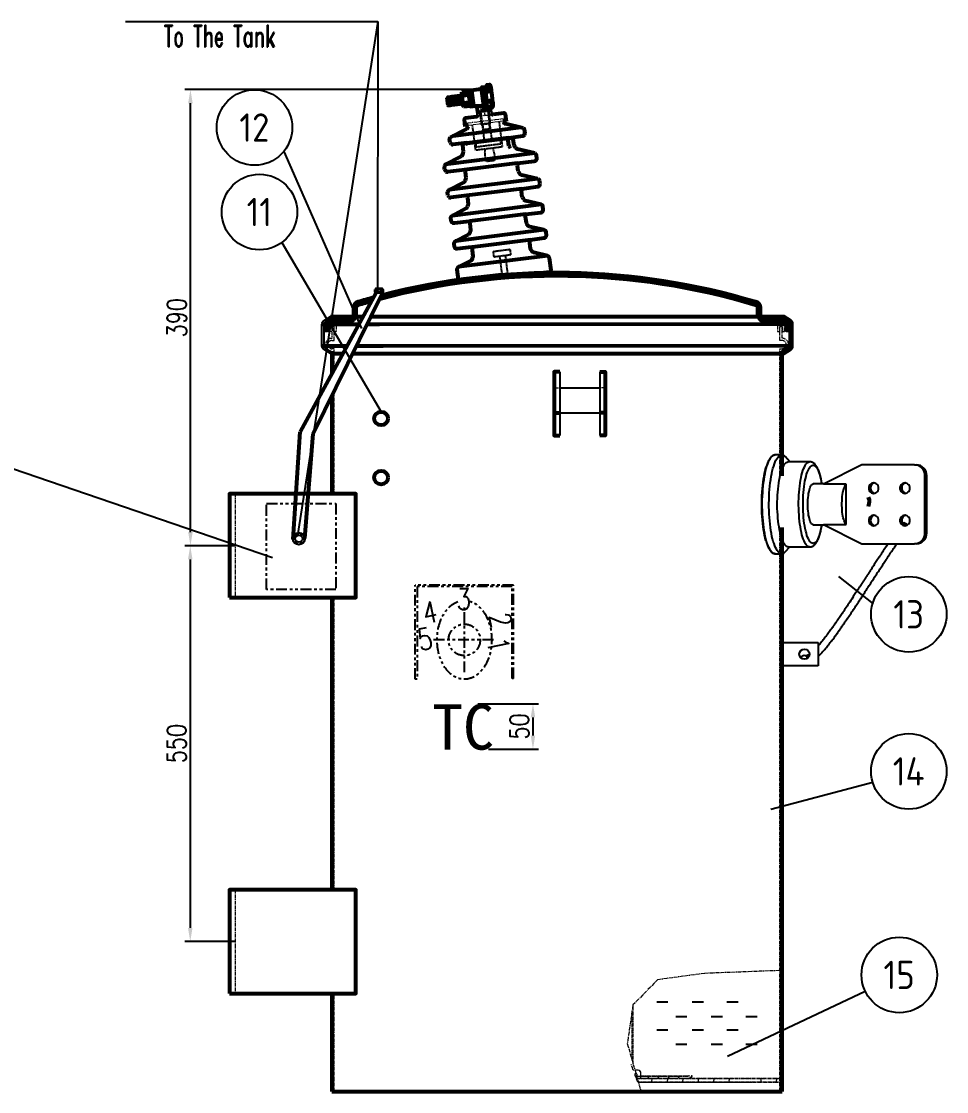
# Model space of a CAD drawing. Header units: millimetres. Extents: x 119255 to 140443, y -8485 to -5380.
# Drawn here: x 129546 to 130565, y -7316 to -6138 of the extents above; entities that cross this region are included whole.
import ezdxf
from ezdxf.enums import TextEntityAlignment as Align

# ---------------------------------------------------------------- set-up
doc = ezdxf.new("R2010")
doc.units = ezdxf.units.MM
doc.header["$LTSCALE"] = 3
for name, pattern in [('ACISOTGB', [9, 4, -1, 1, -1, 1, -1]), ('ACISOTGL', [3, 2, -1]), ('CENTER', [2, 1.25, -0.25, 0.25, -0.25]), ('HIDDEN', [0.375, 0.25, -0.125])]:
    doc.linetypes.add(name, pattern=pattern)
for name, color, linetype in [('2', 3, 'Continuous'), ('4', 2, 'HIDDEN'), ('A', 3, 'Continuous'), ('D', 11, 'HIDDEN'), ('PL', 5, 'Continuous'), ('S', 254, 'Continuous'), ('几何体', 7, 'Continuous')]:
    doc.layers.add(name, color=color, linetype=linetype)
for name, color, linetype, lineweight in [('图层1', 1, 'CENTER', 13), ('标注、文本', 3, 'Continuous', 25), ('粗实线', 4, 'Continuous', 53)]:
    doc.layers.add(name, color=color, linetype=linetype, lineweight=lineweight)
doc.styles.add('chinese', font='simhei.ttf')
doc.styles.add('HC_GBDIM', font='romans', dxfattribs={"width": 0.667, "bigfont": 'gbcbig'})
doc.styles.add('ST_WIN', font='isocp2.shx', dxfattribs={"bigfont": 'hzdxfst.shx'})
doc.styles.add('TH_GBDIM', font='romans.shx', dxfattribs={"width": 0.8, "bigfont": 'gbcbig.shx'})
doc.styles.add('数字与字母', font='romand.shx', dxfattribs={"width": 0.8, "bigfont": 'hztxt.shx'})
doc.dimstyles.new('TH_GBDIM1', dxfattribs={"dimscale": 3, "dimtxt": 3.5, "dimasz": 2.5, "dimexe": 2, "dimexo": 0, "dimgap": 1.5, "dimtad": 1, "dimdec": 1, "dimzin": 0, "dimdsep": 46, "dimtxsty": 'TH_GBDIM', "dimcen": 2.5, "dimclrd": 3, "dimclre": 256, "dimclrt": 2, "dimadec": 0, "dimazin": 0, "dimtfac": 0.714286, "dimtdec": 1, "dimtmove": 0, "dimatfit": 3, "dimfxl": 0, "dimtzin": 0, "dimlwd": -1, "dimlwe": -1, "dimarcsym": 0})

# ---------------------------------------------------------------- blocks, each defined once
blk = doc.blocks.new('*D28')
at = {"layer": 'Defpoints', "color": 0}
for p in [(129781.4, -6714.8), (129732, -7150.4), (129781.4, -7150.4)]:
    blk.add_point(p, dxfattribs=at)
at = {"layer": '标注、文本'}
for p, q in [((129781.4, -6714.8), (129726, -6714.8)), ((129781.4, -7150.4), (129726, -7150.4))]:
    blk.add_line(p, q, dxfattribs=at)
at = {"layer": '标注、文本', "color": 3}
blk.add_line((129732, -6729.8), (129732, -7135.4), dxfattribs=at)
for points in [[(129729.5, -6729.8), (129734.5, -6729.8), (129732, -6714.8)], [(129729.5, -7135.4), (129734.5, -7135.4), (129732, -7150.4)]]:
    blk.add_solid(points, dxfattribs=at)
at = {"layer": '标注、文本', "color": 2, "insert": (129717, -6932.6), "char_height": 21, "attachment_point": 5, "rotation": 90, "style": 'TH_GBDIM'}
blk.add_mtext('550', dxfattribs=at)
blk = doc.blocks.new('*D25')
at = {"layer": 'Defpoints', "color": 0}
for p in [(129732.2, -6212.7), (130064.4, -6212.7), (129775.4, -6714.8)]:
    blk.add_point(p, dxfattribs=at)
at = {"layer": '标注、文本'}
for p, q in [((130064.4, -6212.7), (129726.2, -6212.7)), ((129775.4, -6714.8), (129726.2, -6714.8))]:
    blk.add_line(p, q, dxfattribs=at)
at = {"layer": '标注、文本', "color": 3}
blk.add_line((129732.2, -6699.8), (129732.2, -6227.7), dxfattribs=at)
for points in [[(129729.7, -6227.7), (129734.7, -6227.7), (129732.2, -6212.7)], [(129729.7, -6699.8), (129734.7, -6699.8), (129732.2, -6714.8)]]:
    blk.add_solid(points, dxfattribs=at)
at = {"layer": '标注、文本', "color": 2, "insert": (129717.2, -6463.8), "char_height": 21, "width": 172.582, "attachment_point": 5, "rotation": 90, "style": 'TH_GBDIM'}
blk.add_mtext('390', dxfattribs=at)
blk = doc.blocks.new('A$C67204ebe')
at = {"layer": 'D'}
for p, q in [((-38.8, 178), (-32.9, 147.3)), ((-31, 179.6), (-28.4, 166.4)), ((-35.6, 165), (-36.9, 164.7)), ((-34.3, 158.5), (-35.6, 165)), ((-28.4, 166.4), (-28.9, 166.3)), ((-28.9, 166.3), (-27.6, 159.8)), ((-28.4, 166.4), (-28.2, 166.5)), ((-28.2, 166.5), (-24.7, 149)), ((-17.9, 169), (-12.4, 141.1)), ((-41.3, 135.4), (-46.8, 163.2)), ((-27.6, 159.8), (-34.3, 158.5)), ((-12.4, 141.1), (-41.3, 135.4)), ((-6.9, 20.8), (-2.4, -2.4)), ((-0.8, 22), (3.8, -1.2))]:
    blk.add_line(p, q, dxfattribs=at)
for points in [[(-35.6, 182.6), (-39.1, 179.5), (-38.8, 178), (-31, 179.6), (-31.3, 181.1), (-31, 179.6), (-30.2, 179.7), (-27.6, 166.6), (-26.7, 166), (-37.6, 163.8), (-36.9, 164.7), (-39.5, 177.9), (-38.8, 178)], [(-22.6, 139), (-22.4, 137.9), (-20.8, 133.4), (-20.2, 130.3), (-19.9, 127.7), (-19.9, 125.6), (-28.5, 123.9), (-29.6, 126.9), (-30.4, 129.9), (-30.9, 133.6), (-30.9, 136.2), (-31.1, 137.4)]]:
    blk.add_lwpolyline(points, dxfattribs=at)
blk.add_lwpolyline([(-23.1, 147.8), (-34.1, 145.6), (-41.3, 144.2, 0.282875), (-41.9, 143.6, 0.11185), (-41.9, 143.2), (-41.1, 139.3), (-14.1, 144.6), (-14.8, 148.6, 0.414214), (-15.8, 149.2), (-23.2, 147.8)], format="xyb", dxfattribs=at)
blk.add_lwpolyline([(3.9, 29.4), (5.1, 23.2), (-12.9, 19.6), (-14.1, 25.8)], close=True, dxfattribs=at)
for centre, start, end in [((-34.4, 147.1), 281.16, 11.16), ((-23.2, 149.3), 191.16, 281.16)]:
    blk.add_arc(centre, 1.5, start, end, dxfattribs=at)
at = {"layer": '图层1'}
for p, q in [((-35.6, 182.6), (-34, 174.3)), ((-12.5, 172.2), (-53, 164.4)), ((-51.8, 162.3), (-12.9, 169.9)), ((-25, 176.1), (-43, 172.6)), ((-34, 174.3), (-25, 176.1)), ((-12.9, 169.9), (-13.3, 172.1)), ((-11.9, 168.9), (-12.5, 172.2)), ((-53, 164.4), (-52.4, 160.9)), ((-52.3, 164.5), (-51.8, 162.3)), ((36.4, 5.2), (-48.2, -11.5))]:
    blk.add_line(p, q, dxfattribs=at)
at = {"layer": '粗实线', "ltscale": 2}
for p, q in [((-39.9, 203.9), (-36.1, 185.3)), ((-76.9, 191.1), (-75.3, 182.9)), ((-76.4, 190.7), (-74.1, 183.4)), ((-75.8, 191.6), (-73.2, 182.8)), ((-74.9, 191), (-72.6, 183.8)), ((-74.2, 191.9), (-71.7, 183.1)), ((-73.3, 191.3), (-71.1, 184.1)), ((-72.7, 192.2), (-70.1, 183.4)), ((-71.8, 191.6), (-69.5, 184.4)), ((-71.1, 192.6), (-68.6, 183.7)), ((-70.2, 191.9), (-68, 184.7)), ((-69.6, 192.9), (-67, 184.1)), ((-68.7, 192.2), (-66.4, 185)), ((-68, 193.2), (-65.5, 184.3)), ((-67.1, 192.5), (-64.9, 185.3)), ((-66.5, 193.4), (-64, 184.6)), ((-65.6, 192.8), (-63.3, 185.6)), ((-65, 193.8), (-62.4, 185)), ((-61.8, 185.9), (-64, 193.1)), ((-63.4, 194.1), (-60.9, 185.3)), ((-62.5, 193.4), (-60.3, 186.2)), ((-61.8, 194.4), (-59.3, 185.6)), ((-61.1, 198.1), (-61.3, 196.5)), ((-61.3, 196.5), (-60.4, 194.2)), ((-53.9, 199.6), (-61.1, 198.1)), ((-53.1, 195.6), (-60.4, 194.2)), ((-52.1, 192.8), (-49.3, 191)), ((-34.5, 194.1), (-33.2, 187.5)), ((-33.2, 187.5), (-33.5, 189.1)), ((-33.5, 189.1), (-33.5, 189.1)), ((-51.6, 187.6), (-58.8, 186.2)), ((-50.8, 183.6), (-58, 182.2)), ((-42.1, 178.6), (-42.5, 180.2)), ((-41.4, 174.9), (-42.1, 178.6)), ((-36.1, 185.3), (-35.7, 184.5)), ((-27.4, 177.7), (-28.1, 181.3)), ((-13.1, 178.4), (-25, 176.1)), ((-9.7, 169.3), (-11.3, 177.2)), ((-54.6, 160.4), (-56.1, 168.3)), ((-54.9, 170.2), (-43, 172.6)), ((-13.1, 168.6), (-9.7, 169.3)), ((9.3, 163.5), (-10.6, 166.7)), ((-69.9, 147.8), (-52.7, 158.4)), ((6.6, 163.9), (-67.6, 149.3)), ((-51.2, 161.1), (-54.6, 160.4)), ((-6, 151.8), (9.5, 154.9)), ((11.7, 158.2), (10.9, 161.9)), ((-70.1, 142.1), (-70.8, 145.8)), ((-51.4, 142.9), (-66.9, 139.9)), ((-1, 152.1), (-57.1, 141)), ((-51.4, 142.9), (-5.9, 151.9)), ((-5.1, 143), (-6.4, 149)), ((0.5, 143.7), (-0.9, 150.7)), ((24, 136.7), (-73.6, 117.4)), ((-54.4, 132.8), (-55.7, 139.9)), ((24, 136.7), (4.4, 139.9)), ((26.5, 131.6), (25.9, 134.4)), ((-73.6, 117.4), (-56.6, 127.9)), ((5.6, 124.5), (-52.2, 113)), ((5.6, 124.5), (23.9, 128.1)), ((7, 115.6), (5.6, 122.1)), ((-73.9, 111.8), (-74.4, 114.6)), ((-51.9, 113.1), (-70.2, 109.5)), ((28.8, 109), (-67.4, 90)), ((-49.8, 104.4), (-51, 110.9)), ((28.8, 109), (11.4, 111.7)), ((32, 103.5), (31.2, 107.2)), ((-67.4, 90), (-52.4, 99.2)), ((12.2, 96.8), (-47.4, 85)), ((12.2, 96.8), (29.8, 100.3)), ((-68.3, 83.8), (-69, 87.4)), ((-47.5, 85), (-65, 81.6)), ((-45.2, 75.9), (-46.3, 82.5)), ((13.5, 87.5), (12.1, 94)), ((34.7, 81), (-62.2, 61.8)), ((18.8, 69), (-42.2, 57)), ((39.8, 53.2), (-56.4, 34.2)), ((26.1, 41.5), (-37.5, 29)), ((45.7, 25.2), (-51.2, 6.1))]:
    blk.add_line(p, q, dxfattribs=at)
for points in [[(-51, 200.6), (-53.5, 200.1), (-50.2, 183.3), (-47.7, 183.8)], [(-35.7, 183.2), (-35.6, 182.6), (-31.3, 181.1), (-39.1, 179.5)]]:
    blk.add_lwpolyline(points, dxfattribs=at)
for points in [[(-42.5, 180.2), (-42.9, 182.5, 0.216454), (-43.8, 183.7, 0.14676), (-45.3, 184.1), (-47.1, 183.7, -0.216222), (-47.7, 183.8, -0.128385), (-48, 184.3), (-51.1, 200.1, -0.236321), (-51, 200.6, -0.137645), (-50.4, 201), (-40.5, 203.4, 0.118082), (-40.2, 203.6, 0.239241), (-39.9, 204.2, -0.185592), (-39.7, 204.7, -0.149289), (-39.3, 205.1), (-33.8, 206.1), (-34.1, 207.5, -0.162586), (-34.1, 207.9, -0.235181), (-33.6, 208.2), (-31.3, 208.7, -0.193012), (-30.8, 208.6, -0.216479), (-30.7, 208.3), (-29.5, 205), (-28.8, 202.5, -0.305966), (-29.2, 201.3, -0.211517), (-30.1, 201.1), (-33.8, 200.2, 0.124352), (-34.9, 199.7), (-33.3, 191.1, 0.232484), (-32.3, 189.9, 0.137631), (-31.2, 189.6), (-29.8, 189.9, -0.226514), (-28.4, 189.5, -0.129294), (-27.4, 185.8)], [(-50.4, 201), (-50.3, 200.7), (-50.3, 200.2), (-47.2, 184.4), (-47, 184), (-46.2, 183.9, -0.005437), (-42.8, 184.5, -0.020315), (-39, 184.8, -0.072791), (-37, 184.7, -0.141507), (-36.2, 184.1, -0.078582), (-35.7, 183.2, -0.389074)], [(-34.5, 194.1), (-35.7, 200.2), (-35.8, 200.7, -0.078909), (-35.9, 201.7, -0.002455), (-35.7, 202.6, -0.104269), (-35.3, 203.9, -0.067748), (-33.8, 205.8, -0.137062), (-32.8, 206.3, -0.250439), (-31.9, 206.1, -0.064304), (-31.3, 205.3, -0.207145), (-31, 202.9, -0.182921), (-31.6, 202, -0.000416), (-33.2, 201.6, 0.26878), (-34.9, 199.7, 0.499102)], [(-33.9, 190.8), (-33.2, 187.5, 0.188465), (-31.6, 184.9, 0.125485), (-29.5, 184.1, 0.148052), (-28, 184.3, 0.261104), (-27.4, 185.8, 0.829827)], [(-32.9, 190.5), (-28, 191.5, -0.202073), (-27, 191.3, -0.189452), (-26.4, 190.4, -0.036985), (-26, 184.1, 0.140434)], [(-28.1, 181.3), (-28.4, 183.4), (-26.3, 183.8, 0.076742), (-26.1, 183.9, 0.221032), (-26, 184.1, 59.233366)], [(23.9, 55.7, -0.200811), (21.5, 57.2, -0.016019), (20, 59.5), (18.6, 66.5, -0.126731), (18.7, 67.8, 0.095852), (18.8, 69), (34.9, 72.2, 0.198563), (37, 73.6, 0.178497), (37.5, 75.6), (36.8, 78.9, 0.197282), (36, 80.2, 0.032544), (34.7, 81), (17.4, 83.8)], [(-42.7, 42.6, 0.200811), (-41, 44.8, 0.016019), (-40.5, 47.5), (-41.9, 54.6, 0.126731), (-42.4, 55.7, -0.095852), (-43, 56.9), (-59.1, 53.7, -0.198563), (-61.5, 54.2, -0.178497), (-62.8, 55.9), (-63.4, 59.2, -0.197282), (-63.1, 60.6, -0.032544), (-62.2, 61.8), (-47.3, 71)], [(36.4, 5.2), (49.6, 7.8, 0.264751), (50.4, 8.5, 0.085218), (50.6, 9.6), (48, 22.7, 0.130917), (47.3, 24.1, 0.137977), (45.7, 25.2), (30.4, 27.7, -0.196911), (28, 29.1, -0.024375), (26.5, 31.4), (25.1, 37.9, -0.086896), (25.1, 39.7, -0.031016), (25.4, 41.4), (40.8, 44.4, 0.221746), (42.5, 45.7, 0.093612), (43, 47.3), (42.3, 51, 0.224627), (41.2, 52.6, 0.05176), (39.8, 53.2), (23.9, 55.7)], [(-48.2, -11.5), (-48.2, -11.5, -0.264751), (-49.2, -11.1, -0.085218), (-49.8, -10.2), (-52.4, 3, -0.130917), (-52.3, 4.5, -0.137977), (-51.2, 6.1), (-38, 14.2, 0.196911), (-36.4, 16.4, 0.024375), (-35.9, 19.1), (-37.1, 25.6, 0.086896), (-37.7, 27.3, 0.031016), (-38.6, 28.7), (-54, 25.7, -0.221746), (-56, 26.2, -0.093612), (-57.2, 27.6), (-57.9, 31.2, -0.224627), (-57.5, 33.1, -0.05176), (-56.4, 34.2), (-42.7, 42.6)]]:
    blk.add_lwpolyline(points, format="xyb", dxfattribs=at)
for centre, radius, start, end in [((-34.4, 201.6), 1.52, 294.6534, 2.4331), ((-80.9, 186), 54.6, 4.6754, 17.6446), ((-57, 196.9), 4.35, 163.4313, 218.8887), ((-43.5, 193.3), 16.8, 177.1743, 205.1457), ((-57.3, 196.8), 4.34, 343.3993, 38.9207), ((-68.4, 188.4), 16.8, 357.1582, 25.1618), ((-31.8, 189.4), 1.26, 14.6553, 93.8015), ((-54.6, 184.9), 4.35, 163.4313, 218.8887), ((-55, 184.9), 4.34, 343.3994, 38.9205), ((-24.9, 178.5), 2.63, 198.9094, 232.2646), ((-12.9, 176.6), 1.86, 59.0793, 96.5308), ((-12.8, 176.9), 1.51, 11.16, 59.0793), ((-54.6, 168.6), 1.51, 143.2407, 191.16), ((-54.4, 168.4), 1.86, 105.7892, 143.2407), ((-43.4, 174.3), 1.82, 281.16, 330.0554), ((-44.1, 174.8), 2.63, 330.0554, 3.4106), ((-25.4, 177.9), 1.82, 232.2646, 281.16), ((-10.3, 169.7), 3, 201.0929, 238.819), ((-10.1, 170.2), 3.52, 238.819, 260.8379), ((-54.6, 161.4), 3.52, 301.4821, 323.501), ((-54.1, 161.1), 3, 323.501, 1.2271), ((12.2, 166.3), 4.06, 224.3538, 242.4485), ((9, 157.4), 2.54, 281.3417, 330.4372), ((9.7, 161.7), 1.18, 11.9255, 62.4485), ((7.8, 158.1), 3.83, 330.4372, 2.4295), ((-69.7, 146), 1.18, 139.8715, 190.3945), ((-73.7, 149.4), 4.06, 319.8715, 337.9662), ((-66.5, 143.4), 3.83, 199.8905, 231.8828), ((-50.8, 143.2), 0.599, 205.8407, 227.3882), ((-54, 139.7), 4.16, 10.2759, 47.3882), ((-2.3, 149.9), 4.16, 154.9318, 192.0441), ((-6.6, 151.9), 0.599, 334.9318, 356.4793), ((7.3, 148.9), 13.7, 205.3694, 217.4953), ((2.4, 151.4), 3.38, 168.1044, 184.7855), ((3.1, 151.5), 4.11, 184.7855, 191.7617), ((18.9, 154), 21.1, 209.3382, 216.7925), ((5, 143.6), 3.67, 216.7925, 260.6372), ((-67.3, 142.4), 2.54, 231.8828, 280.9783), ((-58.5, 131.1), 3.67, 301.6828, 345.5275), ((-59.1, 139.3), 3.38, 17.5345, 34.2156), ((-59.8, 139.1), 4.11, 10.5583, 17.5345), ((-75.4, 135.4), 21.1, 345.5275, 352.9818), ((22.3, 133.2), 3.92, 40.9829, 63.3864), ((23, 133.8), 3.02, 11.16, 40.9829), ((23.3, 131.2), 3.21, 325.4108, 6.6892), ((10.7, 123.3), 5.24, 167.6316, 180.8025), ((11.7, 123.4), 6.15, 180.8025, 192.0282), ((23.3, 131.2), 3.21, 281.16, 325.4108), ((-71.5, 115.2), 3.02, 161.3371, 191.16), ((-70.6, 114.9), 3.92, 138.9336, 161.3371), ((-70.8, 112.7), 3.21, 195.6308, 236.9092), ((-70.8, 112.7), 3.21, 236.9092, 281.16), ((-56.2, 110.1), 5.24, 21.5175, 34.6884), ((-57, 109.8), 6.15, 10.2918, 21.5175), ((15.3, 119.4), 9.1, 204.3699, 221.7169), ((12.2, 116.6), 4.88, 221.7169, 261.0791), ((31.2, 113.6), 5.21, 242.1366, 254.886), ((29.4, 106.8), 1.84, 11.9208, 74.886), ((-54.9, 103.3), 4.88, 301.2409, 340.6031), ((-58.9, 104.7), 9.1, 340.6031, 357.9501), ((20.4, 95), 8.34, 167.8363, 177.6138), ((17.4, 95.1), 5.41, 177.6138, 192.0258), ((29.3, 102.8), 2.58, 281.2407, 329.3178), ((28.4, 103.3), 3.59, 329.3178, 3.5272), ((-67.2, 87.8), 1.84, 127.434, 190.3992), ((-71.4, 93.4), 5.21, 307.434, 320.1834), ((-64.9, 84.9), 3.59, 198.7928, 233.0022), ((-54.3, 80.3), 8.34, 24.7062, 34.4837), ((-51.7, 81.5), 5.41, 10.2942, 24.7062), ((113.9, 153.7), 120.2, 213.407, 214.7095), ((17.9, 87.2), 3.49, 214.7095, 260.7372), ((-65.5, 84.1), 2.58, 233.0022, 281.0793), ((-49.1, 74), 3.49, 301.5828, 347.6105), ((-163.1, 99.1), 120.2, 347.6105, 348.913)]:
    blk.add_arc(centre, radius, start, end, dxfattribs=at)
for points in [[(-60.4, 194.2), (-61, 194), (-61.9, 194.4), (-62.5, 193.4), (-63.4, 194.1), (-64, 193.1), (-65, 193.8), (-65.6, 192.8), (-66.5, 193.4), (-67.1, 192.5), (-68, 193.2), (-68.7, 192.2), (-69.6, 192.9), (-70.2, 191.9), (-71.1, 192.6), (-71.8, 191.6), (-72.7, 192.2), (-73.3, 191.3), (-74.2, 191.9), (-74.9, 191), (-75.8, 191.6), (-76.4, 190.7), (-76.9, 191.1)], [(-58.8, 186.1), (-59.3, 185.6), (-60.3, 186.2), (-60.9, 185.3), (-61.8, 185.9), (-62.4, 185), (-63.3, 185.6), (-64, 184.6), (-64.9, 185.3), (-65.5, 184.3), (-66.4, 185), (-67.1, 184), (-68, 184.7), (-68.6, 183.7), (-69.5, 184.4), (-70.2, 183.4), (-71.1, 184), (-71.7, 183.1), (-72.6, 183.8), (-73.2, 182.8), (-74.2, 183.4), (-74.8, 182.5), (-75.3, 182.9)], [(-35.7, 184.5), (-34.2, 184), (-31.8, 183.7), (-30.2, 183.8), (-28.6, 184)]]:
    blk.add_spline(points, degree=3, dxfattribs=at)
blk = doc.blocks.new('*D26')
at = {"layer": 'Defpoints', "color": 0}
for p in [(130048.6, -6888.7), (130060.5, -6938.7), (130109.4, -6938.7)]:
    blk.add_point(p, dxfattribs=at)
at = {"layer": '标注、文本'}
for p, q in [((130048.6, -6888.7), (130115.4, -6888.7)), ((130060.5, -6938.7), (130115.4, -6938.7))]:
    blk.add_line(p, q, dxfattribs=at)
at = {"layer": '标注、文本', "color": 3}
blk.add_line((130109.4, -6903.7), (130109.4, -6923.7), dxfattribs=at)
for points in [[(130106.9, -6903.7), (130111.9, -6903.7), (130109.4, -6888.7)], [(130106.9, -6923.7), (130111.9, -6923.7), (130109.4, -6938.7)]]:
    blk.add_solid(points, dxfattribs=at)
at = {"layer": '标注、文本', "color": 2, "insert": (130094.4, -6913.7), "char_height": 21, "attachment_point": 5, "rotation": 90, "style": 'TH_GBDIM'}
blk.add_mtext('50', dxfattribs=at)
blk = doc.blocks.new('A$Cce4753cb')
at = {"layer": '几何体'}
for p, q in [((22, 60.3), (14.6, 60.3)), ((14.6, 60.3), (14.7, 60.3)), ((30.9, 52.7), (25.7, 58.3)), ((52.7, 52.7), (29.2, 52.7)), ((110.2, 49.4), (68.1, 28)), ((168.1, 49.4), (110.2, 49.4)), ((168.1, 49.4), (170.1, 49.4)), ((181.7, 37.4), (179.7, 37.4)), ((179.7, -25.7), (179.7, 37.4)), ((181.7, -25.7), (181.7, 37.4)), ((68.7, 28.4), (56.5, 28.4)), ((93.1, 28), (68.1, 28)), ((93.1, -16.3), (93.1, 28)), ((56.5, -16.6), (68.7, -16.6)), ((68.1, -16.3), (110.2, -37.7)), ((68.1, -16.3), (93.1, -16.3)), ((179.7, -25.7), (181.7, -25.7)), ((25.7, -46.5), (30.9, -41)), ((29.2, -41), (52.7, -41)), ((110.2, -37.7), (168.1, -37.7)), ((170.1, -37.7), (168.1, -37.7)), ((14.6, -48.5), (22, -48.5)), ((22.1, -171.8), (22.1, -146.2)), ((22.1, -146.2), (62.1, -146.2)), ((62.1, -146.2), (62.1, -171.8)), ((62.1, -171.8), (22.1, -171.8))]:
    blk.add_line(p, q, dxfattribs=at)
at = {"layer": '几何体', "flags": 128}
for points in [[(14.6, -48.5), (13.6, -48.4), (12.6, -48), (11.6, -47.3), (10.6, -46.3), (9.7, -45), (8.7, -43.5), (7.8, -41.7), (7, -39.7), (6.1, -37.4), (5.3, -35), (4.6, -32.3), (3.9, -29.4), (3.3, -26.3), (2.7, -23), (2.2, -19.6), (1.8, -16.1), (1.4, -12.4), (1.1, -8.7), (0.8, -4.9), (0.7, -1), (0.6, 2.9), (0.6, 6.8), (0.6, 10.8), (0.8, 14.7), (1, 18.5), (1.2, 22.3), (1.6, 26), (2, 29.6), (2.5, 33.1), (3, 36.4), (3.6, 39.6), (4.2, 42.5), (5, 45.3), (5.7, 47.9), (6.5, 50.3), (7.4, 52.5), (8.3, 54.4), (9.2, 56), (10.1, 57.4), (11.1, 58.5), (12.1, 59.4), (13.1, 59.9), (14.1, 60.2), (14.6, 60.3)], [(22, -48.5), (21, -48.4), (19.9, -48), (18.9, -47.3), (18, -46.3), (17, -45), (16.1, -43.5), (15.2, -41.7), (14.3, -39.7), (13.5, -37.4), (12.7, -35), (11.9, -32.3), (11.2, -29.4), (10.6, -26.3), (10, -23), (9.5, -19.6), (9.1, -16.1), (8.7, -12.4), (8.4, -8.7), (8.2, -4.9), (8, -1), (7.9, 2.9), (7.9, 6.8), (8, 10.8), (8.1, 14.7), (8.3, 18.5), (8.6, 22.3), (8.9, 26), (9.3, 29.6), (9.8, 33.1), (10.3, 36.4), (10.9, 39.6), (11.6, 42.5), (12.3, 45.3), (13.1, 47.9), (13.9, 50.3), (14.7, 52.5), (15.6, 54.4), (16.5, 56), (17.5, 57.4), (18.5, 58.5), (19.4, 59.4), (20.5, 59.9), (21.5, 60.2), (22.5, 60.2), (23.5, 59.9), (24.5, 59.4), (25.5, 58.5), (25.7, 58.3)], [(4.6, -34.3), (4.5, -34), (3.8, -31.3), (3.1, -28.4), (2.5, -25.3), (1.9, -22), (1.5, -18.6), (1, -15.1), (0.7, -11.4), (0.4, -7.7), (0.1, -3.9), (0, 0), (-0.1, 3.9), (-0.1, 7.8), (0, 11.7), (0.1, 15.6), (0.4, 19.4), (0.7, 23.1), (1, 26.8), (1.5, 30.3), (1.9, 33.8), (2.5, 37), (3.1, 40.1), (3.8, 43), (4.5, 45.7), (5, 47.4)], [(29.2, -41), (28.3, -40.9), (27.4, -40.5), (26.4, -39.8), (25.5, -38.8), (24.6, -37.5), (23.8, -36), (23, -34.3), (22.2, -32.3), (21.4, -30.1), (20.7, -27.6), (20.1, -25), (19.5, -22.1), (19, -19.1), (18.5, -16), (18.1, -12.7), (17.7, -9.3), (17.5, -5.8), (17.3, -2.3), (17.1, 1.3), (17.1, 4.9), (17.1, 8.6), (17.2, 12.2), (17.4, 15.8), (17.6, 19.3), (17.9, 22.7), (18.3, 26.1), (18.7, 29.3), (19.2, 32.4), (19.8, 35.3), (20.4, 38), (21.1, 40.6), (21.8, 42.9), (22.6, 45), (23.4, 46.9), (24.2, 48.5), (25.1, 49.9), (26, 51), (26.9, 51.9), (27.8, 52.4), (28.8, 52.7), (29.2, 52.7)], [(52.7, -41), (51.8, -40.9), (50.9, -40.5), (49.9, -39.8), (49, -38.8), (48.1, -37.5), (47.3, -36), (46.5, -34.3), (45.7, -32.3), (44.9, -30.1), (44.2, -27.6), (43.6, -25), (43, -22.1), (42.5, -19.1), (42, -16), (41.6, -12.7), (41.3, -9.3), (41, -5.8), (40.8, -2.3), (40.7, 1.3), (40.6, 4.9), (40.6, 8.6), (40.7, 12.2), (40.9, 15.8), (41.1, 19.3), (41.4, 22.7), (41.8, 26.1), (42.2, 29.3), (42.7, 32.4), (43.3, 35.3), (43.9, 38), (44.6, 40.6), (45.3, 42.9), (46.1, 45), (46.9, 46.9), (47.7, 48.5), (48.6, 49.9), (49.5, 51), (50.4, 51.9), (51.3, 52.4), (52.3, 52.7), (52.7, 52.7)], [(56.5, -37.1), (55.6, -37), (54.7, -36.6), (53.8, -35.8), (52.9, -34.9), (52.1, -33.6), (51.3, -32.1), (50.5, -30.3), (49.7, -28.3), (49.1, -26), (48.4, -23.6), (47.8, -20.9), (47.3, -18.1), (46.8, -15.1), (46.4, -12), (46, -8.8), (45.8, -5.4), (45.6, -2), (45.4, 1.5), (45.4, 5), (45.4, 8.5), (45.5, 12), (45.7, 15.4), (45.9, 18.8), (46.2, 22.1), (46.6, 25.3), (47, 28.4), (47.5, 31.3), (48.1, 34), (48.7, 36.6), (49.4, 38.9), (50.1, 41), (50.9, 42.9), (51.7, 44.6), (52.5, 46), (53.4, 47.1), (54.3, 47.9), (55.1, 48.5), (56.1, 48.8), (57, 48.8), (57.9, 48.5), (58.8, 47.9), (59.6, 47.1), (60.5, 46), (61.3, 44.6), (62.1, 42.9), (62.9, 41), (63.6, 38.9), (64.3, 36.6), (64.9, 34), (65.5, 31.3), (66, 28.4), (66, 28.4)], [(56.5, -16.6), (55.9, -16.5), (55.2, -16.1), (54.6, -15.4), (54, -14.4), (53.4, -13.2), (52.9, -11.7), (52.4, -10), (52, -8.2), (51.6, -6.1), (51.3, -3.9), (51, -1.6), (50.8, 0.9), (50.7, 3.3), (50.7, 5.9), (50.7, 8.4), (50.8, 10.9), (51, 13.3), (51.3, 15.6), (51.6, 17.8), (52, 19.9), (52.4, 21.8), (52.9, 23.4), (53.4, 24.9), (54, 26.1), (54.6, 27.1), (55.2, 27.8), (55.9, 28.2), (56.5, 28.4)], [(93.1, -16.3), (92.5, -15.7), (91.9, -14.9), (91.3, -13.8), (90.7, -12.5), (90.2, -10.9), (89.8, -9.1), (89.4, -7.1), (89, -5), (88.7, -2.7), (88.5, -0.4), (88.4, 2.1), (88.3, 4.6), (88.3, 7.1), (88.4, 9.6), (88.5, 12.1), (88.7, 14.5), (89, 16.7), (89.4, 18.9), (89.8, 20.8), (90.2, 22.6), (90.7, 24.2), (91.3, 25.5), (91.9, 26.6), (92.5, 27.5), (93.1, 28)], [(128.7, 23.7), (128.6, 24.9), (128.2, 26.1), (127.5, 27.2), (126.7, 28.1), (125.6, 28.8), (124.4, 29.2), (123.2, 29.4), (122, 29.2), (120.8, 28.8), (119.8, 28.1), (118.9, 27.2), (118.2, 26.1), (117.8, 24.9), (117.7, 23.7), (117.8, 22.4), (118.2, 21.2), (118.9, 20.1), (119.8, 19.2), (120.8, 18.5), (122, 18.1), (123.2, 17.9), (124.4, 18.1), (125.6, 18.5), (126.7, 19.2), (127.5, 20.1), (128.2, 21.2), (128.6, 22.4), (128.7, 23.7)], [(163.1, 23.7), (163, 24.9), (162.6, 26.1), (161.9, 27.2), (161, 28.1), (160, 28.8), (158.8, 29.2), (157.6, 29.4), (156.4, 29.2), (155.2, 28.8), (154.2, 28.1), (153.3, 27.2), (152.6, 26.1), (152.2, 24.9), (152.1, 23.7), (152.2, 22.4), (152.6, 21.2), (153.3, 20.1), (154.2, 19.2), (155.2, 18.5), (156.4, 18.1), (157.6, 17.9), (158.8, 18.1), (160, 18.5), (161, 19.2), (161.9, 20.1), (162.6, 21.2), (163, 22.4), (163.1, 23.7)], [(128.7, -11.9), (128.6, -10.7), (128.2, -9.5), (127.5, -8.4), (126.7, -7.5), (125.6, -6.8), (124.4, -6.4), (123.2, -6.2), (122, -6.4), (120.8, -6.8), (119.8, -7.5), (118.9, -8.4), (118.2, -9.5), (117.8, -10.7), (117.7, -11.9), (117.8, -13.2), (118.2, -14.4), (118.9, -15.5), (119.8, -16.4), (120.8, -17.1), (122, -17.5), (123.2, -17.7), (124.4, -17.5), (125.6, -17.1), (126.7, -16.4), (127.5, -15.5), (128.2, -14.4), (128.6, -13.2), (128.7, -11.9)], [(163.1, -11.9), (163, -10.7), (162.6, -9.5), (161.9, -8.4), (161, -7.5), (160, -6.8), (158.8, -6.4), (157.6, -6.2), (156.4, -6.4), (155.2, -6.8), (154.2, -7.5), (153.3, -8.4), (152.6, -9.5), (152.2, -10.7), (152.1, -11.9), (152.2, -13.2), (152.6, -14.4), (153.3, -15.5), (154.2, -16.4), (155.2, -17.1), (156.4, -17.5), (157.6, -17.7), (158.8, -17.5), (160, -17.1), (161, -16.4), (161.9, -15.5), (162.6, -14.4), (163, -13.2), (163.1, -11.9)], [(66, -16.6), (65.7, -18.1), (65.2, -20.9), (64.6, -23.6), (64, -26), (63.3, -28.3), (62.5, -30.3), (61.7, -32.1), (60.9, -33.6), (60.1, -34.9), (59.2, -35.8), (58.3, -36.6), (57.4, -37), (56.5, -37.1)]]:
    blk.add_lwpolyline(points, dxfattribs=at)
at = {"layer": '几何体'}
blk.add_circle((46.9, -159), 5.6, dxfattribs=at)
for centre, radius, start, end in [((167.9, 37.6), 11.8, 359.0242, 88.9898), ((169.9, 37.6), 11.8, 359.0242, 88.9898), ((125.4, 23.7), 5.75, 101.717, 258.283), ((159.8, 23.7), 5.75, 101.717, 258.283), ((125.4, -11.9), 5.75, 101.717, 258.283), ((159.8, -11.9), 5.75, 101.717, 258.283), ((156.3, -17.8), 3.11, 58.4198, 115.4564), ((154.9, -21.8), 7.29, 42.0169, 65.4487), ((167.9, -25.9), 11.8, 271.0102, 0.9758), ((169.9, -25.9), 11.8, 271.0102, 0.9758), ((21.6, -43.2), 5.38, 274.446, 321.1574), ((46.6, -164.5), 3.9, 16.7308, 157.9093)]:
    blk.add_arc(centre, radius, start, end, dxfattribs=at)
for points, knots in [([(14.7, 60.2), (14.5, 60.2), (13.9, 60.2), (12.9, 60), (11.9, 59.4), (10.9, 58.7), (9.9, 57.6), (9, 56.4), (8, 54.9), (7.1, 53.1), (6.3, 51.1), (5.6, 49.4), (5.2, 48.2), (5.1, 47.8)], [0, 0, 0, 0, 0.062383, 0.153286, 0.245495, 0.341205, 0.44059, 0.542253, 0.644669, 0.746886, 0.848723, 0.950195, 1, 1, 1, 1]), ([(66.2, 28.4), (66.2, 28.4), (66, 29.5), (65.6, 31.5), (65.1, 34.3), (64.5, 36.9), (63.8, 39.3), (63.1, 41.6), (62.3, 43.7), (61.4, 45.7), (60.4, 47.5), (59.4, 49), (58.3, 50.3), (57.2, 51.2), (56, 52), (54.8, 52.4), (53.7, 52.7), (53, 52.7), (52.7, 52.7)], [0, 0, 0, 0, 0.005862, 0.077937, 0.150295, 0.223027, 0.296252, 0.370137, 0.444906, 0.520857, 0.598321, 0.6774, 0.745974, 0.807589, 0.863477, 0.915557, 0.965524, 1, 1, 1, 1]), ([(52.7, -41), (53.1, -41), (53.9, -41), (55.1, -40.7), (56.2, -40.1), (57.3, -39.4), (58.4, -38.4), (59.4, -37.2), (60.4, -35.8), (61.4, -34), (62.3, -32), (63.1, -29.8), (63.9, -27.5), (64.5, -25), (65.1, -22.3), (65.7, -19.6), (66, -17.6), (66.2, -16.6)], [0, 0, 0, 0, 0.04188, 0.093619, 0.146131, 0.201347, 0.261232, 0.327502, 0.400493, 0.477853, 0.555733, 0.632331, 0.707621, 0.781872, 0.855347, 0.928247, 1, 1, 1, 1]), ([(4.7, -34.7), (4.7, -34.8), (5, -35.8), (5.5, -37.4), (6.3, -39.6), (7.2, -41.5), (8.1, -43.2), (9, -44.7), (10, -46), (11, -47), (12.1, -47.8), (13.2, -48.3), (14, -48.5), (14.5, -48.5), (14.6, -48.5)], [0, 0, 0, 0, 0.014138, 0.109786, 0.205628, 0.301721, 0.39813, 0.494922, 0.592116, 0.68953, 0.786183, 0.880388, 0.970678, 1, 1, 1, 1]), ([(139, -37.7), (137.9, -39.3), (135.5, -42.8), (131.9, -48.2), (128.5, -53.4), (125.4, -58.1), (122.6, -62.4), (120.1, -66.2), (117.8, -69.7), (115.7, -72.9), (113.8, -75.8), (112, -78.6), (110.1, -81.5), (108, -84.7), (105.6, -88.4), (102.9, -92.5), (99.6, -97.5), (95.9, -103.2), (92.1, -109), (88.6, -114.1), (85.3, -119), (82, -123.7), (78.7, -128.5), (75.3, -133.2), (72.4, -137.1), (70.1, -140.1), (68.4, -142.4), (66.7, -144.5), (64.9, -146.7), (63.3, -148.6), (62.4, -149.6), (62.1, -150)], [0, 0, 0, 0, 0.039131, 0.083797, 0.124013, 0.159908, 0.191608, 0.220499, 0.247191, 0.271694, 0.294011, 0.314205, 0.335869, 0.361088, 0.389877, 0.422257, 0.458228, 0.512047, 0.561495, 0.606517, 0.647492, 0.693412, 0.740527, 0.789102, 0.839208, 0.868849, 0.895472, 0.921354, 0.950705, 0.983521, 1, 1, 1, 1]), ([(62.1, -161.5), (62.6, -161), (63.7, -160), (65.5, -158.1), (67.4, -156.1), (69.3, -153.9), (71, -151.8), (72.7, -149.8), (74.1, -148), (75.4, -146.4), (76.4, -145.1), (77.4, -143.8), (78.6, -142.2), (80.1, -140.2), (82, -137.6), (84.2, -134.6), (86.5, -131.3), (88.8, -128), (91, -124.8), (93.6, -121), (96.6, -116.5), (100.1, -111.3), (103.7, -105.9), (106.9, -101.1), (109.7, -96.7), (112.1, -93.1), (114.4, -89.5), (116.5, -86.3), (118.4, -83.5), (120.1, -80.8), (122.3, -77.4), (125.1, -73.1), (128.4, -68.1), (131.6, -63.1), (134.8, -58.3), (137.5, -54.3), (139.7, -51), (141.5, -48.3), (143.5, -45.3), (145.8, -41.9), (147.6, -39.3), (148.5, -37.9), (148.7, -37.7)], [0, 0, 0, 0, 0.024066, 0.05176, 0.082696, 0.108032, 0.1342, 0.157458, 0.177445, 0.194156, 0.20759, 0.219431, 0.234017, 0.254319, 0.278494, 0.306536, 0.335894, 0.36383, 0.39034, 0.415423, 0.455877, 0.49455, 0.53396, 0.574555, 0.599238, 0.625109, 0.650983, 0.673106, 0.691217, 0.707871, 0.727297, 0.759244, 0.793416, 0.82675, 0.859185, 0.889795, 0.907888, 0.925186, 0.94485, 0.970247, 0.99478, 1, 1, 1, 1]), ([(52.6, -159), (52.5, -159), (52.2, -159.3), (51.6, -159.7), (50.7, -160.2), (50, -160.5), (49.3, -160.8), (48.7, -161), (48.3, -160.9), (48.1, -160.8)], [0, 0, 0, 0, 0.017269, 0.124186, 0.249992, 0.400397, 0.575334, 0.774966, 1, 1, 1, 1])]:
    blk.add_open_spline(points, degree=3, knots=knots, dxfattribs=at)

msp = doc.modelspace()

# ---------------------------------------------------------------- linework, layer by layer
at = {"layer": '2', "linetype": 'Continuous'}
msp.add_lwpolyline([(129887.53, -6464.15), (129880.44, -6468.58, 0.2586176), (129879.03, -6471.12), (129879.03, -6494.67, 0.2586176), (129880.44, -6497.22), (129887.53, -6501.65), (129886.47, -6503.34), (129879.38, -6498.91, -0.2586176), (129877.03, -6494.67), (129877.03, -6471.12, -0.2586176), (129879.38, -6466.88), (129886.47, -6462.45)], format="xyb", close=True, dxfattribs=at)
at = {"layer": 'A'}
for p, q in [((130484.42, -6778.56), (130446.06, -6748.63)), ((130483.53, -6975.26), (130371.22, -7005.1))]:
    msp.add_line(p, q, dxfattribs=at)
for centre in [(129802.79, -6254.53), (129808.25, -6347.53), (130523.31, -6790.23), (130523.31, -6963.13), (130512.78, -7187.17)]:
    msp.add_circle(centre, 41.58, dxfattribs=at)
at = {"layer": 'PL', "color": 7, "ltscale": 0.5}
msp.add_lwpolyline([(129851.49, -6700.36), (129857.29, -6703.7), (129857.29, -6710.4), (129851.49, -6713.75), (129845.69, -6710.4), (129845.69, -6703.7)], close=True, dxfattribs=at)
for radius in [6.7, 3.94]:
    msp.add_circle((129851.49, -6707.05), radius, dxfattribs=at)
at = {"layer": '图层1'}
for p, q in [((129887.82, -6473.56), (129887.82, -6486.56)), ((130383.81, -6486.47), (130383.81, -6473.47)), ((130132.92, -6540.97), (130138.92, -6540.97)), ((130188.92, -6540.97), (130182.92, -6540.97)), ((129781.36, -6657.81), (129781.36, -6771.81)), ((129781.36, -7093.44), (129781.36, -7207.44)), ((130298.54, -7185.08), (130383.81, -7181.9)), ((130247.04, -7192.06), (130219.49, -7220.21)), ((130247.04, -7192.06), (130298.54, -7185.08)), ((130219.49, -7220.21), (130213.3, -7262.53)), ((130219.89, -7285.48), (130219.89, -7219.81)), ((130218.69, -7281.09), (130218.69, -7226.6)), ((130218.69, -7254.35), (130219.89, -7254.35)), ((130213.3, -7262.53), (130228.46, -7315.58)), ((130219.69, -7292.07), (130217.69, -7285.69)), ((130225.08, -7292.07), (130219.69, -7292.07)), ((130225.08, -7292.07), (130221.68, -7292.07)), ((130221.88, -7298.06), (130221.88, -7295.67)), ((130221.88, -7295.67), (130223.08, -7295.67)), ((130224.88, -7305.05), (130221.88, -7298.06)), ((130223.08, -7295.67), (130222.88, -7295.67)), ((130223.68, -7295.86), (130223.08, -7295.67)), ((130223.08, -7295.67), (130223.88, -7296.26)), ((130223.88, -7296.26), (130223.68, -7295.86)), ((130223.68, -7298.46), (130274.18, -7298.46)), ((130223.68, -7302.05), (130223.88, -7300.06)), ((130223.88, -7296.26), (130223.88, -7299.26)), ((130223.88, -7296.26), (130223.88, -7301.06)), ((130223.88, -7301.06), (130383.81, -7301.06)), ((130383.81, -7301.06), (130224.28, -7301.06)), ((130226.67, -7292.47), (130225.08, -7292.07)), ((130226.27, -7292.27), (130225.08, -7292.07)), ((130227.47, -7293.07), (130226.27, -7292.27)), ((130227.87, -7293.67), (130226.67, -7292.47)), ((130228.07, -7294.07), (130227.47, -7293.07)), ((130228.27, -7295.27), (130227.87, -7293.67)), ((130228.27, -7295.27), (130228.07, -7294.07)), ((130228.27, -7301.06), (130228.27, -7295.27)), ((130228.27, -7298.46), (130228.27, -7295.27)), ((130274.18, -7298.46), (130228.27, -7298.46)), ((130228.27, -7301.06), (130228.27, -7298.46)), ((130228.27, -7298.46), (130279.97, -7298.46)), ((130279.97, -7301.06), (130228.27, -7301.06)), ((130235.26, -7301.06), (130237.85, -7298.46)), ((130240.45, -7305.05), (130240.65, -7301.06)), ((130246.24, -7301.06), (130248.83, -7298.46)), ((130257.42, -7301.06), (130260.01, -7298.46)), ((130257.42, -7305.05), (130257.82, -7301.06)), ((130268.39, -7301.06), (130270.99, -7298.46)), ((130279.97, -7298.46), (130274.18, -7298.46)), ((130274.38, -7305.05), (130274.78, -7301.06)), ((130278.78, -7298.46), (130274.78, -7298.46)), ((130278.78, -7298.46), (130280.17, -7298.26)), ((130280.17, -7298.26), (130278.78, -7298.46)), ((130279.97, -7301.06), (130279.77, -7301.25)), ((130279.97, -7298.46), (130281.97, -7297.86)), ((130279.97, -7298.46), (130281.37, -7298.26)), ((130279.97, -7301.06), (130281.97, -7300.66)), ((130281.97, -7300.66), (130279.97, -7301.06)), ((130281.97, -7300.66), (130283.77, -7299.66)), ((130283.77, -7299.66), (130281.97, -7300.66)), ((130283.77, -7299.66), (130284.76, -7297.86)), ((130284.76, -7297.86), (130283.77, -7299.66)), ((130291.55, -7305.05), (130291.75, -7301.06)), ((130308.52, -7305.05), (130308.92, -7301.06)), ((130325.49, -7305.05), (130325.89, -7301.06)), ((130360.65, -7305.05), (130360.85, -7301.06)), ((130377.62, -7305.05), (130378.02, -7301.06)), ((130383.81, -7301.06), (130383.81, -7305.05)), ((130383.81, -7305.05), (130224.88, -7305.05)), ((130225.08, -7305.05), (130350.27, -7305.05)), ((130225.48, -7305.05), (130383.81, -7305.05)), ((130291.95, -7305.65), (130291.35, -7305.05)), ((130291.75, -7305.05), (130291.75, -7305.65)), ((130298.74, -7305.65), (130291.75, -7305.65)), ((130298.54, -7305.65), (130299.14, -7305.05)), ((130298.74, -7305.05), (130298.74, -7305.65))]:
    msp.add_line(p, q, dxfattribs=at)
for points in [[(129890.31, -6521.24), (129890.31, -6497.97), (129887.81, -6497.97, -1), (129887.81, -6488.97), (129890.31, -6488.97), (129890.31, -6473.47)], [(130381.31, -6636.52), (130381.31, -6497.97), (130383.81, -6497.97, 1), (130383.81, -6488.97), (130381.31, -6488.97), (130381.31, -6473.47)]]:
    msp.add_lwpolyline(points, format="xyb", dxfattribs=at)
for points in [[(129887.82, -6473.56), (129887.82, -6479.06), (129885.32, -6479.06), (129885.32, -6472.31, -1), (129892.82, -6472.31), (129892.82, -6479.06), (129890.32, -6479.06), (129890.32, -6473.56)], [(130383.81, -6473.47), (130383.81, -6478.97), (130386.31, -6478.97), (130386.31, -6472.22, 1), (130378.81, -6472.22), (130378.81, -6478.97), (130381.31, -6478.97), (130381.31, -6473.47)]]:
    msp.add_lwpolyline(points, format="xyb", close=True, dxfattribs=at)
for points in [[(129890.31, -6657.81), (129890.31, -6545)], [(130381.31, -7315.58), (130381.31, -6696.22)], [(129890.31, -7093.44), (129890.31, -6771.81)], [(129890.31, -7315.58), (129890.31, -7207.44)]]:
    msp.add_lwpolyline(points, dxfattribs=at)
for points in [[(129914.36, -6771.81), (129914.36, -6771.81), (129914.36, -6657.81), (129914.36, -6657.81)], [(129914.36, -7207.44), (129914.36, -7207.44), (129914.36, -7093.44), (129914.36, -7093.44)]]:
    msp.add_lwpolyline(points, close=True, dxfattribs=at)
for centre, start, end in [((129887.82, -6493.56), 90, 270), ((130383.81, -6493.47), 270, 90)]:
    msp.add_arc(centre, 7, start, end, dxfattribs=at)
at = {"layer": '标注、文本'}
for p, q in [((129660.88, -6137.71), (129938.59, -6137.71)), ((129938.59, -6137.71), (129850.03, -6703.39)), ((129938.59, -6137.71), (129938.04, -6435.69)), ((129835.03, -6280.79), (129920.52, -6475.7)), ((129832.7, -6381.17), (129942.16, -6567.27)), ((129938.04, -6432.8), (129938.04, -6435.69)), ((129938.04, -6432.8), (129938.04, -6435.69)), ((129938.04, -6432.8), (129938.04, -6435.69)), ((129941.97, -6432.8), (129941.97, -6435.69)), ((129941.97, -6432.8), (129941.97, -6435.69)), ((129941.97, -6432.8), (129941.97, -6435.69)), ((130138.92, -6523.47), (130138.92, -6593.47)), ((130182.92, -6523.47), (130182.92, -6593.47)), ((130138.92, -6540.97), (130182.92, -6540.97)), ((130138.92, -6568.47), (130182.92, -6568.47)), ((129536.09, -6629.7), (129822.62, -6727.83)), ((130323.46, -7276.55), (130475.18, -7204.92)), ((130245.65, -7216.68), (130257.93, -7216.68)), ((130284.81, -7216.68), (130297.1, -7216.68)), ((130322.93, -7216.68), (130335.21, -7216.68)), ((130266.63, -7232.75), (130278.91, -7232.75)), ((130305.79, -7232.75), (130318.08, -7232.75)), ((130343.91, -7232.75), (130356.19, -7232.75)), ((130245.65, -7247.78), (130257.93, -7247.78)), ((130284.81, -7247.78), (130297.1, -7247.78)), ((130322.93, -7247.78), (130335.21, -7247.78)), ((130266.63, -7263.36), (130278.91, -7263.36)), ((130305.79, -7263.36), (130318.08, -7263.36)), ((130343.91, -7263.36), (130356.19, -7263.36))]:
    msp.add_line(p, q, dxfattribs=at)
at = {"layer": '标注、文本', "color": 8, "linetype": 'ACISOTGB'}
for p, q in [((130087.91, -6758.19), (129979.84, -6758.19)), ((129979.84, -6861.68), (129979.84, -6758.19)), ((130086.41, -6759.69), (129981.71, -6759.69)), ((129981.71, -6759.69), (129981.71, -6861.68)), ((130086.41, -6759.69), (129981.71, -6759.69)), ((129981.71, -6759.69), (129981.71, -6861.68)), ((130086.41, -6860.8), (130086.41, -6759.69)), ((130086.41, -6860.8), (130086.41, -6759.69)), ((130087.91, -6860.8), (130087.91, -6758.19)), ((130087.91, -6860.8), (130087.91, -6758.19)), ((130033.88, -6854.07), (130033.88, -6782.73)), ((130065.85, -6818.4), (129999.51, -6818.4)), ((129981.71, -6861.68), (129979.84, -6861.68)), ((130087.91, -6860.8), (130086.41, -6860.8))]:
    msp.add_line(p, q, dxfattribs=at)
at = {"layer": '标注、文本'}
for points in [[(129935.43, -6432.8), (129944.34, -6432.8), (129944.34, -6435.69), (129935.43, -6435.69)], [(129935.43, -6432.8), (129944.34, -6432.8), (129944.34, -6435.69), (129935.43, -6435.69)], [(129935.43, -6432.8), (129944.34, -6432.8), (129944.34, -6435.69), (129935.43, -6435.69)], [(129936.13, -6435.69), (129943.88, -6435.69), (129943.88, -6436.64), (129936.13, -6436.64)], [(129936.13, -6435.69), (129943.88, -6435.69), (129943.88, -6436.64), (129936.13, -6436.64)], [(129936.13, -6435.69), (129943.88, -6435.69), (129943.88, -6436.64), (129936.13, -6436.64)]]:
    msp.add_lwpolyline(points, close=True, dxfattribs=at)
for points in [[(129936.31, -6436.87), (129936.31, -6431.33), (129943.46, -6431.33), (129943.46, -6440.04), (129942.2, -6440.04)], [(129936.31, -6436.87), (129936.31, -6431.33), (129943.46, -6431.33), (129943.46, -6440.04), (129942.2, -6440.04)], [(129936.31, -6436.87), (129936.31, -6431.33), (129943.46, -6431.33), (129943.46, -6440.04), (129942.2, -6440.04)], [(129936.31, -6436.87), (129936.31, -6431.33), (129943.46, -6431.33), (129943.46, -6440.04), (129942.2, -6440.04)], [(129936.43, -6436.64), (129936.43, -6435.69), (129943.58, -6435.69), (129943.58, -6439.09)], [(129936.43, -6436.64), (129936.43, -6435.69), (129943.58, -6435.69), (129943.58, -6439.09)], [(129936.43, -6436.64), (129936.43, -6435.69), (129943.58, -6435.69), (129943.58, -6437.26)]]:
    msp.add_lwpolyline(points, dxfattribs=at)
at = {"layer": '标注、文本', "color": 8, "linetype": 'ACISOTGB'}
msp.add_lwpolyline([(129816.04, -6668.35), (129892.49, -6668.35), (129892.49, -6762.91), (129816.04, -6762.91)], close=True, dxfattribs=at)
msp.add_circle((130033.88, -6818.4), 17.37, dxfattribs=at)
msp.add_ellipse((130033.88, -6818.4), major_axis=(0, -43), ratio=0.7071068, start_param=3.3865444, end_param=9.2090132, dxfattribs=at)
at = {"layer": '粗实线', "ltscale": 2}
for p, q in [((129936.43, -6436.64), (129853.12, -6589.46)), ((129867.2, -6591.74), (129943.88, -6436.64)), ((129886.47, -6462.45), (129922.36, -6462.45)), ((129931.12, -6462.45), (129939.19, -6462.45)), ((129931.12, -6462.45), (129939.19, -6462.45)), ((129939.19, -6462.45), (130385.16, -6462.36)), ((129917.64, -6471.12), (129877.03, -6471.12)), ((129940.36, -6471.12), (129926.84, -6471.12)), ((130394.61, -6471.03), (129938.95, -6471.12)), ((129877.03, -6494.67), (129904.8, -6494.67)), ((129887.82, -6500.56), (129887.82, -6525.81)), ((129915.19, -6494.67), (129944.6, -6494.67)), ((129944.6, -6494.67), (130394.61, -6494.58)), ((130383.81, -6637.98), (130383.81, -6500.47)), ((129886.46, -6503.25), (129900.12, -6503.25)), ((129910.95, -6503.25), (129946.71, -6503.25)), ((129946.71, -6503.25), (130385.16, -6503.25)), ((129887.82, -6550.03), (129887.82, -6657.9)), ((130132.92, -6568.47), (130138.92, -6568.47)), ((130188.92, -6568.47), (130182.92, -6568.47)), ((129845.4, -6707.57), (129853.12, -6589.46)), ((129858.17, -6706.96), (129867.2, -6591.74)), ((130383.81, -7315.58), (130383.81, -6694.63)), ((129887.81, -6771.81), (129887.81, -7093.44)), ((129887.81, -7207.44), (129887.81, -7315.58)), ((129887.81, -7315.58), (130383.81, -7315.58))]:
    msp.add_line(p, q, dxfattribs=at)
at = {"layer": '粗实线', "color": 8, "linetype": 'ACISOTGL', "lineweight": 0, "ltscale": 2}
msp.add_line((130087.91, -6860.8), (130086.41, -6860.8), dxfattribs=at)
msp.add_line((130087.91, -6860.8), (130086.41, -6860.8), dxfattribs=at)
at = {"layer": '粗实线', "ltscale": 2}
for points in [[(129940.79, -6442.9, -0.1385289), (130354.11, -6449.48, -0.3847038), (130356.81, -6452.47), (130356.81, -6459.47, 0.4142136), (130365.81, -6468.47), (130384.31, -6468.47, -0.4142136), (130388.31, -6472.47), (130388.31, -6477.47), (130391.31, -6477.47), (130391.31, -6472.47, 0.4142136), (130384.31, -6465.47), (130365.81, -6465.47, -0.4142136), (130359.81, -6459.47), (130359.81, -6452.47, 0.3766562), (130354.59, -6446.52)], [(129917.03, -6446.52, 0.3766562), (129911.81, -6452.47), (129911.81, -6459.47, -0.4142136), (129905.81, -6465.47), (129887.31, -6465.47, 0.4142136), (129880.31, -6472.47), (129880.31, -6477.47), (129883.31, -6477.47), (129883.31, -6472.47, -0.4142136), (129887.31, -6468.47), (129905.81, -6468.47, 0.4142136), (129914.81, -6459.47), (129914.81, -6452.47, -0.3847038), (129917.51, -6449.48, -0.0048454), (129931.67, -6445.38, -0.0048454)]]:
    msp.add_lwpolyline(points, format="xyb", dxfattribs=at)
msp.add_lwpolyline([(130384.11, -6464.06), (130391.19, -6468.49, -0.2586176), (130392.61, -6471.03), (130392.61, -6494.58, -0.2586176), (130391.19, -6497.13), (130384.11, -6501.56), (130385.16, -6503.25), (130392.25, -6498.82, 0.2586176), (130394.61, -6494.58), (130394.61, -6471.03, 0.2586176), (130392.25, -6466.79), (130385.16, -6462.36)], format="xyb", close=True, dxfattribs=at)
for points in [[(130138.92, -6523.47), (130132.92, -6523.47), (130132.92, -6593.47), (130138.92, -6593.47)], [(130182.92, -6523.47), (130188.92, -6523.47), (130188.92, -6593.47), (130182.92, -6593.47)]]:
    msp.add_lwpolyline(points, dxfattribs=at)
for points in [[(129775.36, -6771.81), (129914.36, -6771.81), (129914.36, -6657.81), (129775.36, -6657.81)], [(129775.36, -7207.44), (129914.36, -7207.44), (129914.36, -7093.44), (129775.36, -7093.44)]]:
    msp.add_lwpolyline(points, close=True, dxfattribs=at)
for centre in [(129942.16, -6574.77), (129942.16, -6639.77)]:
    msp.add_circle(centre, 7.5, dxfattribs=at)
for start, end in [(73.3312, 104.58681), (105.3699, 106.6688)]:
    msp.add_arc((130135.81, -7177.19), 762.72, start, end, dxfattribs=at)
for points in [[(130479.24, -6662.54), (130479.24, -6662.54), (130478.9, -6661.21), (130478.9, -6661.21)], [(130479.24, -6670.19), (130480.04, -6667.72), (130480.31, -6664.99), (130479.24, -6662.54)], [(130478.9, -6671.52), (130478.9, -6671.52), (130479.24, -6670.19), (130479.24, -6670.19)]]:
    msp.add_open_spline(points, degree=3, dxfattribs=at)

# ---------------------------------------------------------------- block references
at = {"layer": '标注、文本', "rotation": 356.0153245562407}
msp.add_blockref('A$C67204ebe', (130078.11, -6417.54), dxfattribs=at)
at = {"layer": '标注、文本'}
msp.add_blockref('A$Cce4753cb', (130361.36, -6675.06), dxfattribs=at)

# ---------------------------------------------------------------- texts
at = {"layer": '4', "style": 'chinese'}
msp.add_text('TC', height=50, dxfattribs=at).set_placement((129998.33, -6939.2))
at = {"layer": 'PL', "color": 7, "ltscale": 0.5, "style": '数字与字母', "width": 0.6}
msp.add_text('To The Tank', height=24.1034, dxfattribs=at).set_placement((129702.82, -6165.88))
at = {"layer": 'S', "color": 7, "style": 'ST_WIN'}
for s, p in [('12', (129802.62, -6254.53)), ('11', (129808.08, -6347.53)), ('13', (130523.14, -6790.23)), ('14', (130523.14, -6963.13)), ('15', (130512.61, -7187.17))]:
    msp.add_text(s, height=31.185, dxfattribs=at).set_placement(p, align=Align.MIDDLE)
at = {"layer": '标注、文本', "color": 8, "linetype": 'ACISOTGB', "style": 'HC_GBDIM', "width": 0.784706}
msp.add_text('1', height=23.53, rotation=282.25803, dxfattribs=at).set_placement((130057.84, -6818.79))
at = {"layer": '粗实线', "color": 8, "linetype": 'ACISOTGL', "lineweight": 0, "ltscale": 2, "style": 'HC_GBDIM', "width": 0.784706}
for s, rotation, p in [('3', 1.33099, (130025.55, -6785.53)), ('4', 12.25803, (129990.64, -6801.17)), ('2', 282.25803, (130060.48, -6791.32)), ('5', 12.25803, (129985.1, -6830.61))]:
    msp.add_text(s, height=23.53, rotation=rotation, dxfattribs=at).set_placement(p)

# ---------------------------------------------------------------- dimensions: what is measured, and where the dimension line sits
at = {"layer": '标注、文本'}
for base, p1, p2, text, picture, middle in [((129732.16, -6212.74), (129775.36, -6714.81), (130064.38, -6212.74), '390', '*D25', (129717.16, -6463.77)), ((129731.98, -7150.44), (129781.36, -6714.81), (129781.36, -7150.44), '550', '*D28', (129716.98, -6932.63)), ((130109.35, -6938.7), (130048.57, -6888.68), (130060.53, -6938.7), '50', '*D26', (130094.35, -6913.69))]:
    dim = msp.add_linear_dim(base=base, p1=p1, p2=p2, angle=90, text=text, dimstyle='TH_GBDIM1', override={"dimtxt": 7, "dimasz": 5}, dxfattribs=at)
    dim.commit()
    dim.dimension.update_dxf_attribs({"geometry": picture, "text_midpoint": middle})

doc.saveas('drawing.dxf')
